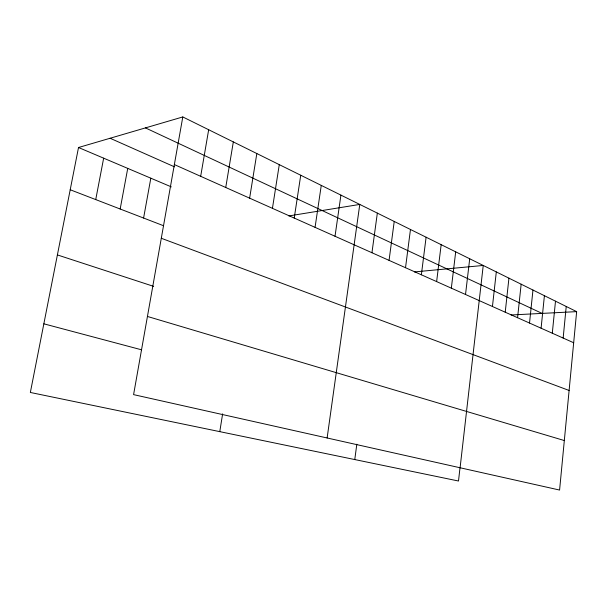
<?xml version="1.0" encoding="UTF-8"?>
<svg xmlns="http://www.w3.org/2000/svg" width="607" height="607" viewBox="0 0 607 607"><rect width="100%" height="100%" fill="white"/><g stroke="black" fill="none" stroke-linecap="round" stroke-linejoin="round"><path stroke-width="0.91" d="M576.65 311.634L559.586 490.054L133.586 394.626L182.798 116.946L576.65 311.634L511.109 314.98M563.152 338.053L566.232 306.489M552.294 333.213L555.496 301.178M541.095 328.212L544.411 295.7M529.524 323.053L532.969 290.04M517.574 317.719L521.155 284.197M505.221 312.21L508.939 278.165M492.444 306.505L496.306 271.921M460.038 467.557L458.497 481.017L30.35 392.463L78.515 147.509L182.798 116.946M460.091 467.769L483.24 265.456L414.399 271.928M465.523 294.494L469.712 258.772M451.335 288.166L455.698 251.844M436.63 281.602L441.168 244.667M421.364 274.789L426.106 237.216M405.522 267.725L410.469 229.484M389.064 260.38L394.224 221.456M354.769 459.567L356.825 444.195M371.947 252.74L377.342 213.11M327.127 437.981L359.776 204.43L288.841 215.94M335.018 236.267L340.929 195.113M315.063 227.359L321.27 185.393M294.228 218.065L300.738 175.248M272.437 208.338L279.281 164.641M219.78 431.645L222.625 413.86M249.629 198.163L256.829 153.541M225.736 187.502L233.323 141.917M200.674 176.318L208.671 129.731M143.593 218.042L150.824 178.185M120.171 209.013L127.736 168.389M95.731 199.589L103.653 158.177M43.848 323.819L141.484 349.791M147.44 316.452L564.32 440.545M57.399 254.925L153.662 286.375M161.295 238.27L569.108 390.468M70.215 189.756L163.48 225.705M78.515 147.509L171.28 186.865M110.11 138.252L174.505 166.849M174.353 164.573L573.676 342.75M145.445 127.895L542.066 313.402"/></g></svg>
